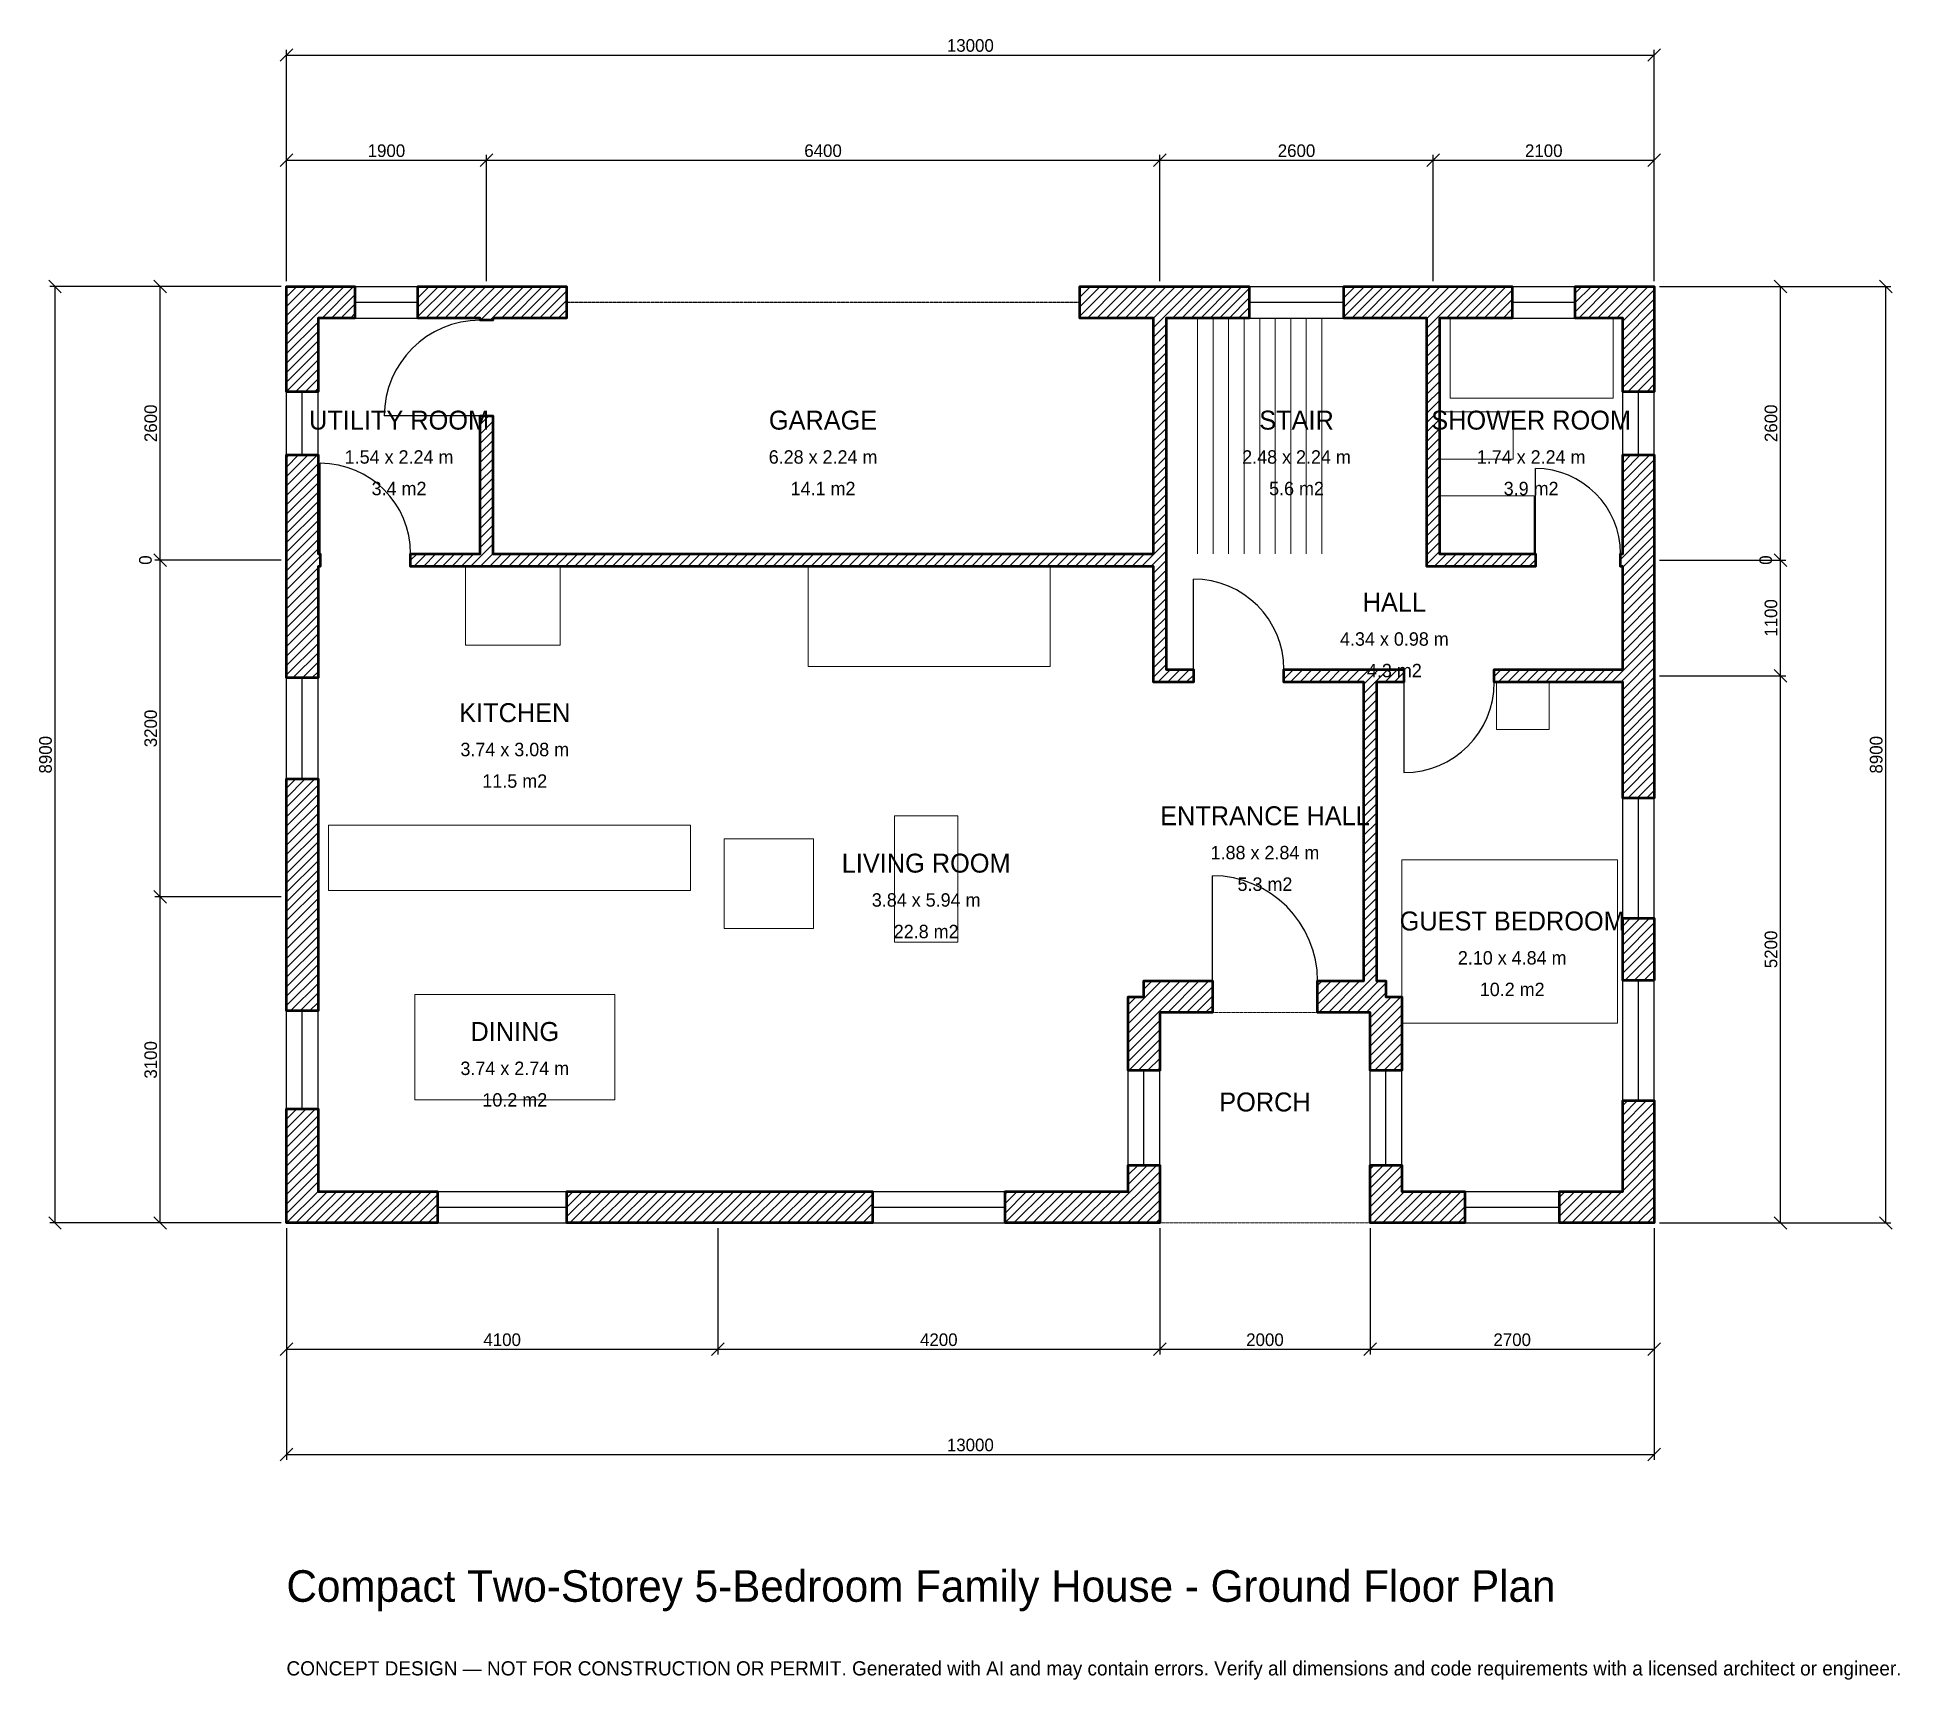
# Model space of a CAD drawing. Header units: millimetres. Extents: x -2369 to 15333, y -4341 to 11269.
import ezdxf
from ezdxf.enums import TextEntityAlignment as Align

# ---------------------------------------------------------------- set-up
doc = ezdxf.new("R2010")
doc.units = ezdxf.units.MM
doc.linetypes.add('DASHED', pattern=[1.524, 1.27, -0.254])
for name, color, linetype, lineweight in [('A-ANNO-DIMS', 1, 'Continuous', 13), ('A-ANNO-TEXT', 7, 'Continuous', 18), ('A-AREA-IDEN', 7, 'Continuous', 18), ('A-DOOR', 2, 'Continuous', 25), ('A-FLOR-FIXT', 9, 'Continuous', 13), ('A-FLOR-STRS', 3, 'Continuous', 18), ('A-FURN', 9, 'Continuous', 13), ('A-GLAZ', 4, 'Continuous', 25), ('A-SITE-PAVE', 8, 'Continuous', 13), ('A-WALL', 7, 'Continuous', 50), ('A-WALL-PATT', 8, 'Continuous', 13)]:
    doc.layers.add(name, color=color, linetype=linetype, lineweight=lineweight)
doc.dimstyles.new('PLAN', dxfattribs={"dimtxt": 120, "dimasz": 80, "dimexe": 50, "dimexo": 50, "dimgap": 30, "dimtad": 1, "dimdec": 0, "dimtsz": 60, "dimcen": 2.5, "dimclrd": 1, "dimclre": 1, "dimazin": 3, "dimtfac": 1, "dimtmove": 0, "dimatfit": 3})

msp = doc.modelspace()

# ---------------------------------------------------------------- hatches: boundary and pattern name
at = {"layer": 'A-WALL-PATT'}
h = msp.add_hatch(dxfattribs=at)
h.set_pattern_fill('ANSI31', color=8, scale=20)
h.paths.add_polyline_path([(8300.001, 0), (8300, 0), (8300, -0.001), (8000, -0.001), (8000, 0), (6830, 0), (6830, 300), (8000, 300), (8000, 550), (8300, 550), (8300, 300), (8300.001, 300), (8300.001, 0)])
h.paths.add_polyline_path([(4250, 0), (3950, 0), (2665, 0), (2665, 300), (3950, 300), (4250, 300), (5570, 300), (5570, 0), (4250, 0)])
h.paths.add_polyline_path([(300, 0), (300, -0.001), (0, -0.001), (0, -0.001), (0, 0), (-0.001, 0), (-0.001, 300), (0, 300), (0, 1085), (300, 1085), (300, 300), (1435, 300), (1435, 0), (300, 0)])
h.paths.add_polyline_path([(0, 2950), (0, 3250), (0, 4220), (300, 4220), (300, 3250), (300, 2950), (300, 2015), (0, 2015), (0, 2950)])
h.paths.add_polyline_path([(0, 6150), (0, 6240), (-0.001, 6240), (-0.001, 6360), (0, 6360), (0, 6450), (0, 7300), (300, 7300), (300, 6450), (300, 6360), (320, 6360), (320, 6240), (300, 6240), (300, 6150), (300, 5180), (0, 5180), (0, 6150)])
h.paths.add_polyline_path([(0, 8600), (-0.001, 8600), (-0.001, 8900), (0, 8900), (0, 8900.001), (0, 8900.001), (300, 8900.001), (300, 8900), (650, 8900), (650, 8600), (300, 8600), (300, 7900), (0, 7900), (0, 8600)])
h.paths.add_polyline_path([(1750, 8900), (1840, 8900), (1840, 8900.001), (1960, 8900.001), (1960, 8900), (2050, 8900), (2660, 8900), (2660, 8600), (2050, 8600), (1960, 8600), (1960, 8580), (1840, 8580), (1840, 8600), (1750, 8600), (1250, 8600), (1250, 8900), (1750, 8900)])
h.paths.add_polyline_path([(8150, 8900), (8240, 8900), (8240, 8900.001), (8360, 8900.001), (8360, 8900), (8450, 8900), (9150, 8900), (9150, 8600), (8450, 8600), (8360, 8600), (8360, 6360), (8360, 6240), (8360, 5260), (8620, 5260), (8620, 5140), (8360, 5140), (8240, 5140), (8240, 5260), (8240, 6240), (4040, 6240), (4040, 6240), (1960, 6240), (1960, 6240), (1840, 6240), (1840, 6240), (1180, 6240), (1180, 6360), (1840, 6360), (1840, 7670), (1960, 7670), (1960, 6360), (4160, 6360), (4160, 6360), (8240, 6360), (8240, 8600), (8150, 8600), (7540, 8600), (7540, 8900), (8150, 8900)])
h.paths.add_polyline_path([(10750, 8900), (10840, 8900), (10840, 8900.001), (10960, 8900.001), (10960, 8900), (11050, 8900), (11650, 8900), (11650, 8600), (11050, 8600), (10960, 8600), (10960, 6360), (11870, 6360), (11870, 6240), (10960, 6240), (10960, 6240), (10840, 6240), (10840, 6240), (10840, 6360), (10840, 8600), (10750, 8600), (10050, 8600), (10050, 8900), (10750, 8900)])
h.paths.add_polyline_path([(12700, 8900), (12700, 8900.001), (13000, 8900.001), (13000, 8900), (13000.001, 8900), (13000.001, 8600), (13000, 8600), (13000, 7900), (12700, 7900), (12700, 8600), (12250, 8600), (12250, 8900), (12700, 8900)])
h.paths.add_polyline_path([(13000, 6450), (13000, 6360), (13000.001, 6360), (13000.001, 6240), (13000, 6240), (13000, 6150), (13000, 5350), (13000, 5260), (13000.001, 5260), (13000.001, 5140), (13000, 5140), (13000, 5050), (13000, 4036.667), (12700, 4036.667), (12700, 5050), (12700, 5140), (11480, 5140), (11480, 5260), (12700, 5260), (12700, 5350), (12700, 6150), (12700, 6240), (12680, 6240), (12680, 6360), (12700, 6360), (12700, 6450), (12700, 7300), (13000, 7300), (13000, 6450)])
h.paths.add_polyline_path([(13000, 2303.333), (12700, 2303.333), (12700, 2896.667), (13000, 2896.667), (13000, 2303.333)])
h.paths.add_polyline_path([(13000, 300), (13000.001, 300), (13000.001, 0), (13000, 0), (13000, -0.001), (12700, -0.001), (12700, 0), (12100, 0), (12100, 300), (12700, 300), (12700, 1163.333), (13000, 1163.333), (13000, 300)])
h.paths.add_polyline_path([(10600, 0), (10600, -0.001), (10300, -0.001), (10300, 0), (10299.999, 0), (10299.999, 300), (10300, 300), (10300, 550), (10600, 550), (10600, 300), (11200, 300), (11200, 0), (10600, 0)])
h.paths.add_polyline_path([(10300, 1940), (10299.999, 1940), (10299.999, 1999.999), (10240, 1999.999), (10240, 2000), (9800, 2000), (9800, 2300), (10240, 2300), (10240, 5140), (9480, 5140), (9480, 5260), (10240, 5260), (10360, 5260), (10620, 5260), (10620, 5140), (10360, 5140), (10360, 2300), (10450, 2300), (10450, 2150), (10600, 2150), (10600, 1450), (10300, 1450), (10300, 1940)])
h.paths.add_polyline_path([(8300, 2000), (8300, 1450), (8000, 1450), (8000, 2150), (8150, 2150), (8150, 2300), (8800, 2300), (8800, 2000), (8300, 2000)])

# ---------------------------------------------------------------- linework, layer by layer
at = {"layer": 'A-DOOR', "linetype": 'DASHED'}
msp.add_line((2660, 8750), (7540, 8750), dxfattribs=at)
at = {"layer": 'A-DOOR'}
for p, q in [((1840, 7670), (930, 7670)), ((320, 6360), (320, 7220)), ((11870, 6360), (11870, 7170)), ((8620, 5260), (8620, 6120)), ((10620, 5140), (10620, 4280)), ((8800, 2300), (8800, 3300))]:
    msp.add_line(p, q, dxfattribs=at)
for centre, radius, start, end in [((1840, 7670), 910, 90, 180), ((320, 6360), 860, 0, 90), ((11870, 6360), 810, 0, 90), ((8620, 5260), 860, 0, 90), ((10620, 5140), 860, 270, 360), ((8800, 2300), 1000, 0, 90)]:
    msp.add_arc(centre, radius, start, end, dxfattribs=at)
at = {"layer": 'A-FLOR-FIXT'}
for points in [[(11060, 7840), (12610, 7840), (12610, 8600), (11060, 8600)], [(10960, 7260), (11660, 7260), (11660, 7710), (10960, 7710)], [(10960, 6360), (11860, 6360), (11860, 6910), (10960, 6910)], [(400, 3160), (3840, 3160), (3840, 3780), (400, 3780)]]:
    msp.add_lwpolyline(points, close=True, dxfattribs=at)
at = {"layer": 'A-FLOR-STRS'}
for p, q in [((8660, 6360), (8660, 8600)), ((8807.5, 6360), (8807.5, 8600)), ((8955, 6360), (8955, 8600)), ((9102.5, 6360), (9102.5, 8600)), ((9250, 6360), (9250, 8600)), ((9397.5, 6360), (9397.5, 8600)), ((9545, 6360), (9545, 8600)), ((9692.5, 6360), (9692.5, 8600)), ((9840, 6360), (9840, 8600))]:
    msp.add_line(p, q, dxfattribs=at)
at = {"layer": 'A-FURN'}
for points in [[(1700, 5490), (2600, 5490), (2600, 6240), (1700, 6240)], [(4960, 5290), (7260, 5290), (7260, 6240), (4960, 6240)], [(11500, 4690), (12000, 4690), (12000, 5140), (11500, 5140)], [(5780, 2670), (6380, 2670), (6380, 3870), (5780, 3870)], [(4160, 2800), (5010, 2800), (5010, 3650), (4160, 3650)], [(10600, 1900), (12650, 1900), (12650, 3450), (10600, 3450)], [(1220, 1170), (3120, 1170), (3120, 2170), (1220, 2170)]]:
    msp.add_lwpolyline(points, close=True, dxfattribs=at)
at = {"layer": 'A-GLAZ'}
for p, q in [((650, 8900), (1250, 8900)), ((9150, 8900), (10050, 8900)), ((11650, 8900), (12250, 8900)), ((650, 8750), (1250, 8750)), ((9150, 8750), (10050, 8750)), ((11650, 8750), (12250, 8750)), ((650, 8600), (1250, 8600)), ((9150, 8600), (10050, 8600)), ((11650, 8600), (12250, 8600)), ((0, 7300), (0, 7900)), ((150, 7300), (150, 7900)), ((300, 7300), (300, 7900)), ((12700, 7300), (12700, 7900)), ((12850, 7300), (12850, 7900)), ((13000, 7300), (13000, 7900)), ((0, 4220), (0, 5180)), ((150, 4220), (150, 5180)), ((300, 4220), (300, 5180)), ((12700, 2896.667), (12700, 4036.667)), ((12850, 2896.667), (12850, 4036.667)), ((13000, 2896.667), (13000, 4036.667)), ((12700, 1163.333), (12700, 2303.333)), ((12850, 1163.333), (12850, 2303.333)), ((13000, 1163.333), (13000, 2303.333)), ((0, 1085), (0, 2015)), ((150, 1085), (150, 2015)), ((300, 1085), (300, 2015)), ((8000, 550), (8000, 1450)), ((8150, 550), (8150, 1450)), ((8300, 550), (8300, 1450)), ((10300, 550), (10300, 1450)), ((10450, 550), (10450, 1450)), ((10600, 550), (10600, 1450)), ((1435, 300), (2665, 300)), ((5570, 300), (6830, 300)), ((11200, 300), (12100, 300)), ((1435, 150), (2665, 150)), ((1435, 0), (2665, 0)), ((5570, 150), (6830, 150)), ((5570, 0), (6830, 0)), ((11200, 150), (12100, 150)), ((11200, 0), (12100, 0))]:
    msp.add_line(p, q, dxfattribs=at)
at = {"layer": 'A-SITE-PAVE', "linetype": 'DASHED'}
msp.add_lwpolyline([(8300, 0), (10300, 0), (10300, 2000), (8300, 2000)], close=True, dxfattribs=at)
at = {"layer": 'A-WALL'}
for points in [[(0, 8600), (-0.001, 8600), (-0.001, 8900), (0, 8900), (0, 8900.001), (0, 8900.001), (300, 8900.001), (300, 8900), (650, 8900), (650, 8600), (300, 8600), (300, 7900), (0, 7900), (0, 8600)], [(8150, 8900), (8240, 8900), (8240, 8900.001), (8360, 8900.001), (8360, 8900), (8450, 8900), (9150, 8900), (9150, 8600), (8450, 8600), (8360, 8600), (8360, 6360), (8360, 6240), (8360, 5260), (8620, 5260), (8620, 5140), (8360, 5140), (8240, 5140), (8240, 5260), (8240, 6240), (4040, 6240), (4040, 6240), (1960, 6240), (1960, 6240), (1840, 6240), (1840, 6240), (1180, 6240), (1180, 6360), (1840, 6360), (1840, 7670), (1960, 7670), (1960, 6360), (4160, 6360), (4160, 6360), (8240, 6360), (8240, 8600), (8150, 8600), (7540, 8600), (7540, 8900), (8150, 8900)], [(1750, 8900), (1840, 8900), (1840, 8900.001), (1960, 8900.001), (1960, 8900), (2050, 8900), (2660, 8900), (2660, 8600), (2050, 8600), (1960, 8600), (1960, 8580), (1840, 8580), (1840, 8600), (1750, 8600), (1250, 8600), (1250, 8900), (1750, 8900)], [(10750, 8900), (10840, 8900), (10840, 8900.001), (10960, 8900.001), (10960, 8900), (11050, 8900), (11650, 8900), (11650, 8600), (11050, 8600), (10960, 8600), (10960, 6360), (11870, 6360), (11870, 6240), (10960, 6240), (10960, 6240), (10840, 6240), (10840, 6240), (10840, 6360), (10840, 8600), (10750, 8600), (10050, 8600), (10050, 8900), (10750, 8900)], [(12700, 8900), (12700, 8900.001), (13000, 8900.001), (13000, 8900), (13000.001, 8900), (13000.001, 8600), (13000, 8600), (13000, 7900), (12700, 7900), (12700, 8600), (12250, 8600), (12250, 8900), (12700, 8900)], [(0, 6150), (0, 6240), (-0.001, 6240), (-0.001, 6360), (0, 6360), (0, 6450), (0, 7300), (300, 7300), (300, 6450), (300, 6360), (320, 6360), (320, 6240), (300, 6240), (300, 6150), (300, 5180), (0, 5180), (0, 6150)], [(13000, 6450), (13000, 6360), (13000.001, 6360), (13000.001, 6240), (13000, 6240), (13000, 6150), (13000, 5350), (13000, 5260), (13000.001, 5260), (13000.001, 5140), (13000, 5140), (13000, 5050), (13000, 4036.667), (12700, 4036.667), (12700, 5050), (12700, 5140), (11480, 5140), (11480, 5260), (12700, 5260), (12700, 5350), (12700, 6150), (12700, 6240), (12680, 6240), (12680, 6360), (12700, 6360), (12700, 6450), (12700, 7300), (13000, 7300), (13000, 6450)], [(10300, 1940), (10299.999, 1940), (10299.999, 1999.999), (10240, 1999.999), (10240, 2000), (9800, 2000), (9800, 2300), (10240, 2300), (10240, 5140), (9480, 5140), (9480, 5260), (10240, 5260), (10360, 5260), (10620, 5260), (10620, 5140), (10360, 5140), (10360, 2300), (10450, 2300), (10450, 2150), (10600, 2150), (10600, 1450), (10300, 1450), (10300, 1940)], [(0, 2950), (0, 3250), (0, 4220), (300, 4220), (300, 3250), (300, 2950), (300, 2015), (0, 2015), (0, 2950)], [(13000, 2303.333), (12700, 2303.333), (12700, 2896.667), (13000, 2896.667), (13000, 2303.333)], [(8300, 2000), (8300, 1450), (8000, 1450), (8000, 2150), (8150, 2150), (8150, 2300), (8800, 2300), (8800, 2000), (8300, 2000)], [(300, 0), (300, -0.001), (0, -0.001), (0, -0.001), (0, 0), (-0.001, 0), (-0.001, 300), (0, 300), (0, 1085), (300, 1085), (300, 300), (1435, 300), (1435, 0), (300, 0)], [(13000, 300), (13000.001, 300), (13000.001, 0), (13000, 0), (13000, -0.001), (12700, -0.001), (12700, 0), (12100, 0), (12100, 300), (12700, 300), (12700, 1163.333), (13000, 1163.333), (13000, 300)], [(8300.001, 0), (8300, 0), (8300, -0.001), (8000, -0.001), (8000, 0), (6830, 0), (6830, 300), (8000, 300), (8000, 550), (8300, 550), (8300, 300), (8300.001, 300), (8300.001, 0)], [(10600, 0), (10600, -0.001), (10300, -0.001), (10300, 0), (10299.999, 0), (10299.999, 300), (10300, 300), (10300, 550), (10600, 550), (10600, 300), (11200, 300), (11200, 0), (10600, 0)], [(4250, 0), (3950, 0), (2665, 0), (2665, 300), (3950, 300), (4250, 300), (5570, 300), (5570, 0), (4250, 0)]]:
    msp.add_lwpolyline(points, close=True, dxfattribs=at)

# ---------------------------------------------------------------- texts
at = {"layer": 'A-ANNO-TEXT'}
for s, height, p in [('Compact Two-Storey 5-Bedroom Family House - Ground Floor Plan', 300, (0, -3600)), ('CONCEPT DESIGN — NOT FOR CONSTRUCTION OR PERMIT. Generated with AI and may contain errors. Verify all dimensions and code requirements with a licensed architect or engineer.', 135, (0, -4300))]:
    msp.add_text(s, height=height, dxfattribs=at).set_placement(p)
at = {"layer": 'A-AREA-IDEN'}
for s, height, p in [('UTILITY ROOM', 180, (1070, 7630)), ('GARAGE', 180, (5100, 7630)), ('STAIR', 180, (9600, 7630)), ('SHOWER ROOM', 180, (11830, 7630)), ('1.54 x 2.24 m', 127.5, (1070, 7280)), ('6.28 x 2.24 m', 127.5, (5100, 7280)), ('2.48 x 2.24 m', 127.5, (9600, 7280)), ('1.74 x 2.24 m', 127.5, (11830, 7280)), ('3.4 m2', 127.5, (1070, 6980)), ('14.1 m2', 127.5, (5100, 6980)), ('5.6 m2', 127.5, (9600, 6980)), ('3.9 m2', 127.5, (11830, 6980)), ('HALL', 180, (10530, 5900)), ('4.34 x 0.98 m', 127.5, (10530, 5550)), ('4.3 m2', 127.5, (10530, 5250)), ('KITCHEN', 180, (2170, 4850)), ('3.74 x 3.08 m', 127.5, (2170, 4500)), ('11.5 m2', 127.5, (2170, 4200)), ('ENTRANCE HALL', 180, (9300, 3870)), ('1.88 x 2.84 m', 127.5, (9300, 3520)), ('LIVING ROOM', 180, (6080, 3420)), ('5.3 m2', 127.5, (9300, 3220)), ('3.84 x 5.94 m', 127.5, (6080, 3070)), ('22.8 m2', 127.5, (6080, 2770)), ('GUEST BEDROOM', 180, (11650, 2870)), ('2.10 x 4.84 m', 127.5, (11650, 2520)), ('10.2 m2', 127.5, (11650, 2220)), ('DINING', 180, (2170, 1820)), ('3.74 x 2.74 m', 127.5, (2170, 1470)), ('PORCH', 180, (9300, 1150)), ('10.2 m2', 127.5, (2170, 1170))]:
    msp.add_text(s, height=height, dxfattribs=at).set_placement(p, align=Align.MIDDLE_CENTER)

# ---------------------------------------------------------------- dimensions: what is measured, and where the dimension line sits
at = {"layer": 'A-ANNO-DIMS'}
for base, p1, p2, text in [((0, 11100), (0, 8900), (13000, 8900), '13000'), ((0, 10100), (0, 8900), (1900, 8900), '1900'), ((1900, 10100), (1900, 8900), (8300, 8900), '6400'), ((8300, 10100), (8300, 8900), (10900, 8900), '2600'), ((10900, 10100), (10900, 8900), (13000, 8900), '2100'), ((0, -1200), (0, 0), (4100, 0), '4100'), ((0, -2200), (0, 0), (13000, 0), '13000'), ((4100, -1200), (4100, 0), (8300, 0), '4200'), ((8300, -1200), (8300, 0), (10300, 0), '2000'), ((10300, -1200), (10300, 0), (13000, 0), '2700')]:
    msp.add_linear_dim(base=base, p1=p1, p2=p2, text=text, dimstyle='PLAN', dxfattribs=at).render()
for base, p1, p2, text in [((-2200, 0), (0, 0), (0, 8900), '8900'), ((-1200, 6300), (0, 6300), (0, 8900), '2600'), ((14200, 6300), (13000, 6300), (13000, 8900), '2600'), ((15200, 0), (13000, 0), (13000, 8900), '8900'), ((-1200, 6300), (0, 6300), (0, 6300), '0'), ((-1200, 3100), (0, 3100), (0, 6300), '3200'), ((14200, 5200), (13000, 5200), (13000, 6300), '1100'), ((14200, 6300), (13000, 6300), (13000, 6300), '0'), ((14200, 0), (13000, 0), (13000, 5200), '5200'), ((-1200, 0), (0, 0), (0, 3100), '3100')]:
    msp.add_linear_dim(base=base, p1=p1, p2=p2, angle=90, text=text, dimstyle='PLAN', dxfattribs=at).render()

doc.saveas('drawing.dxf')
